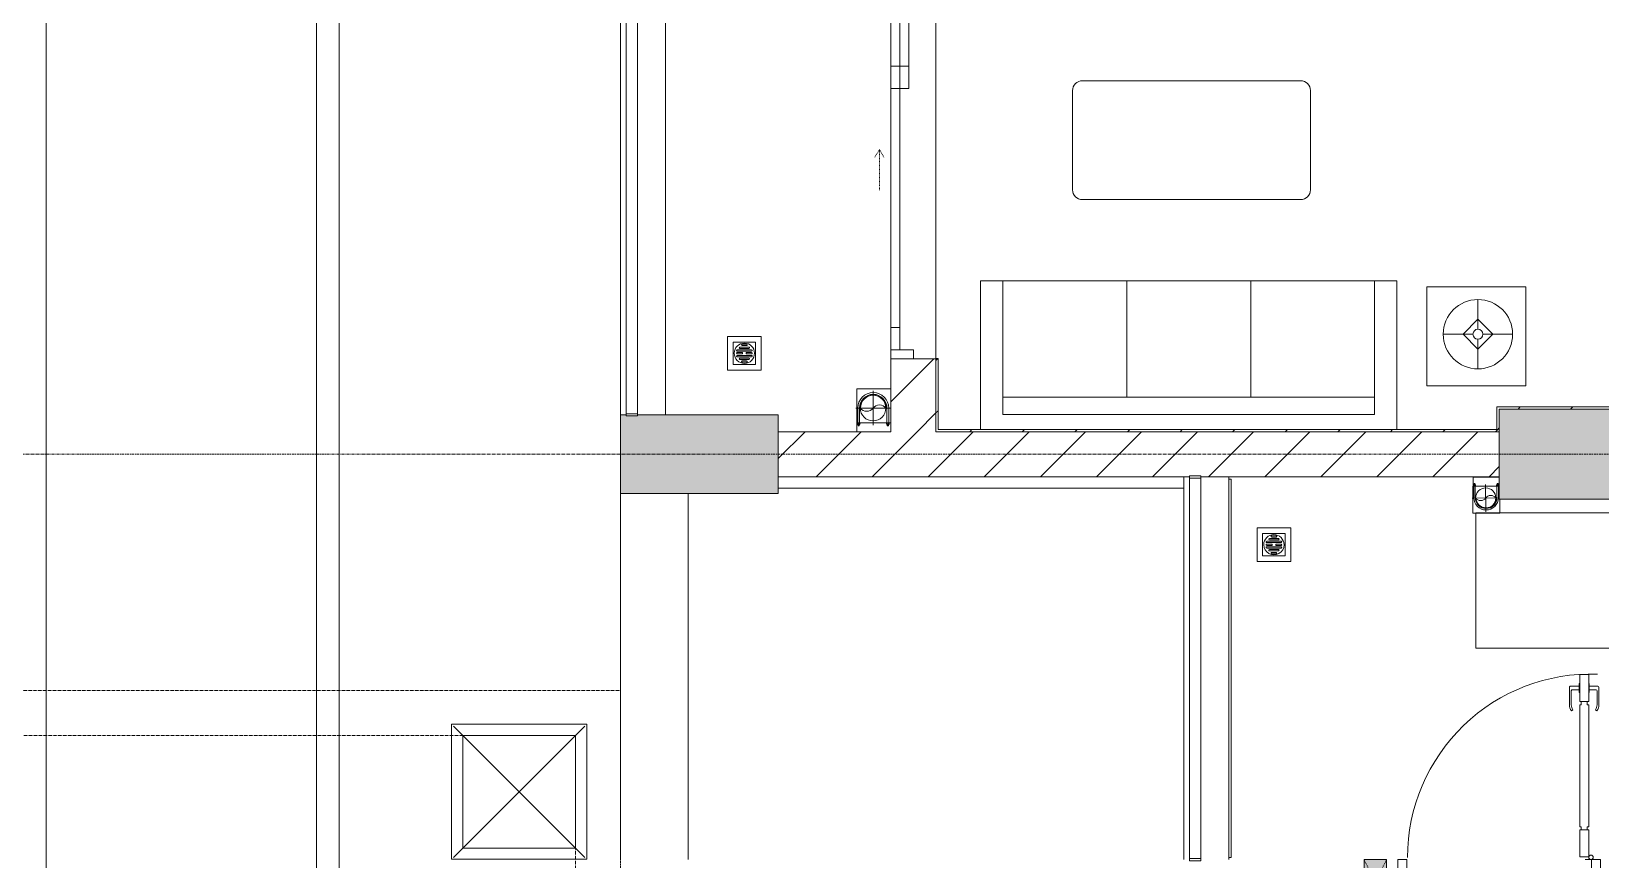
# Model space of a CAD drawing. Header units: millimetres. Extents: x -24439 to 198341, y -52871 to 149926.
# Drawn here: x 31038 to 38003, y 51737 to 55414 of the extents above; entities that cross this region are included whole.
import ezdxf

# ---------------------------------------------------------------- set-up
doc = ezdxf.new("R2010")
doc.units = ezdxf.units.MM
for name, pattern in [('Dash', [6, 3, -3]), ('Grid Line', [22.225, 12.7, -3.175, 3.175, -3.175]), ('IMPORT-CENTER _3_', [10.16, 6.35, -1.27, 1.27, -1.27]), ('IMPORT-NCV_MAT BANG DAM SAN TANG 1$0$BEAM HIDEN_DBIM', [1.5875, 1.058333, -0.529167])]:
    doc.linetypes.add(name, pattern=pattern)
for name, color, linetype, lineweight in [('0-1', 7, 'Continuous', 5), ('A-DETL-GENF-1', 9, 'Continuous', 9), ('A-DOOR', 31, 'Continuous', 9), ('A-DOOR-1', 9, 'Continuous', 9), ('A-DOOR-FRAM', 31, 'Continuous', 9), ('A-DOOR-HDLN', 31, 'Dash', 9), ('A-FLOR', 192, 'Continuous', 9), ('A-FLOR-1', 9, 'Continuous', 9), ('A-FLOR-HRAL', 11, 'Continuous', 9), ('A-FLOR-HRAL-1', 9, 'Continuous', 9), ('A-WALL', 113, 'Continuous', 9), ('A-WALL-2', 9, 'Continuous', 9), ('A-WALL-3', 113, 'Continuous', 18), ('A-WALL-PATT-2', 9, 'Continuous', 9), ('A-WALL-PATT-3', 111, 'Continuous', 9), ('C-PRKG', 70, 'Continuous', 9), ('G-IMPT', 8, 'Continuous', 9), ('G-IMPT-1', 9, 'Continuous', 9), ('G-IMPT-2', 8, 'IMPORT-CENTER _3_', 9), ('G-IMPT-3', 8, 'IMPORT-NCV_MAT BANG DAM SAN TANG 1$0$BEAM HIDEN_DBIM', 9), ('I-FURN', 30, 'Continuous', 9), ('I-FURN-1', 9, 'Continuous', 9), ('I-WALL-1', 253, 'Continuous', 18), ('I-WALL-2', 9, 'Continuous', 9), ('M-EQPM', 50, 'Continuous', 9), ('S-BEAM-1', 9, 'Continuous', 9), ('S-COLS-1', 254, 'Continuous', 5), ('S-COLS-2', 253, 'Continuous', 18), ('S-COLS-3', 9, 'Continuous', 9), ('S-COLS-HDLN-1', 9, 'Dash', 9), ('S-GRID-1', 1, 'Grid Line', 9)]:
    doc.layers.add(name, color=color, linetype=linetype, lineweight=lineweight)
pattern_1 = [(45, (0, 0), (-116.6726, 116.6726), [])]
pattern_2 = [(45, (0, 0), (-124.4508, 124.4508), [])]

# ---------------------------------------------------------------- blocks, each defined once
blk = doc.blocks.new('NCV_TKTC_KET CAU_rvt-1-TKCS_MB ĐỊNH VỊ CAO ĐỘ THIẾT KẾ')
at = {"layer": 'S-COLS-1'}
for points in [[(33727.6, 53361.9), (34352.6, 53361.9), (34352.6, 53711.9), (33727.6, 53711.9), (33727.6, 53706.9), (33677.6, 53706.9), (33677.6, 53711.9), (33652.6, 53711.9), (33652.6, 53361.9), (33677.6, 53361.9)], [(38852.6, 53336.9), (38852.6, 53736.9), (37552.6, 53736.9), (37552.6, 53336.9), (38037.4, 53336.9)]]:
    blk.add_hatch(color=256, dxfattribs=at).paths.add_polyline_path(points)
at = {"layer": 'A-FLOR-1'}
blk.add_line((33652.6, 53361.9), (33652.6, 51736.9), dxfattribs=at)
at = {"layer": 'S-BEAM-1'}
for p, q in [((34352.6, 53436.9), (34352.6, 53386.9)), ((33652.6, 53361.9), (33652.6, 51736.9)), ((33952.6, 51736.9), (33952.6, 53361.9)), ((34352.6, 53386.9), (36152.6, 53386.9))]:
    blk.add_line(p, q, dxfattribs=at)
at = {"layer": 'S-COLS-2'}
for p, q in [((33652.6, 53711.9), (33652.6, 53361.9)), ((33677.6, 53711.9), (33652.6, 53711.9)), ((34352.6, 53711.9), (33727.6, 53711.9)), ((34352.6, 53361.9), (34352.6, 53711.9)), ((37552.6, 53736.9), (37552.6, 53336.9)), ((38852.6, 53736.9), (37552.6, 53736.9)), ((33652.6, 53361.9), (34352.6, 53361.9)), ((37552.6, 53336.9), (38852.6, 53336.9))]:
    blk.add_line(p, q, dxfattribs=at)
blk = doc.blocks.new('MAY GIAT - MAY GIAT_dwg-V4-TKCS_MB ĐỊNH VỊ CAO ĐỘ THIẾT KẾ')
at = {"layer": 'G-IMPT-1', "flags": 128}
blk.add_lwpolyline([(5, 596.6), (5, 2.3), (605, 2.3), (605, 596.6)], close=True, dxfattribs=at)
blk = doc.blocks.new('MAY GIAT - MAY GIAT-V41-TKCS_MB ĐỊNH VỊ CAO ĐỘ THIẾT KẾ')
at = {"layer": 'I-FURN-1'}
for p, q in [((5, 596.6), (5, 2.3)), ((605, 596.6), (5, 596.6)), ((605, 2.3), (605, 596.6)), ((5, 2.3), (605, 2.3))]:
    blk.add_line(p, q, dxfattribs=at)
blk.add_blockref('MAY GIAT - MAY GIAT_dwg-V4-TKCS_MB ĐỊNH VỊ CAO ĐỘ THIẾT KẾ', (0, 0))
blk = doc.blocks.new('Railing - 50 x 10mm-457210-TKCS_MB ĐỊNH VỊ CAO ĐỘ THIẾT KẾ')
at = {"layer": 'A-FLOR-HRAL-1'}
for p, q in [((25, 5), (-25, 5)), ((-25, 5), (-25, -5)), ((25, -5), (25, 5)), ((-25, -5), (25, -5))]:
    blk.add_line(p, q, dxfattribs=at)
blk = doc.blocks.new('Railing - Railing-851098-TKCS_MB ĐỊNH VỊ CAO ĐỘ THIẾT KẾ')
at = {"layer": 'A-FLOR-HRAL-1'}
for p, q in [((13269.1, 44169.6), (13269.1, 42480.8)), ((13319.1, 42480.8), (13319.1, 44169.6))]:
    blk.add_line(p, q, dxfattribs=at)
for p in [(13294.1, 44174.6), (13294.1, 42475.8)]:
    blk.add_blockref('Railing - 50 x 10mm-457210-TKCS_MB ĐỊNH VỊ CAO ĐỘ THIẾT KẾ', p)
blk = doc.blocks.new('DOOR_CW_01 CANH MO-PANEL KINH - DIG_01-900x2200-CỬA NHÔM KÍNH-400860-TKCS_MB ĐỊNH VỊ CAO ĐỘ THIẾT KẾ')
at = {"layer": 'A-DETL-GENF-1'}
for p, q in [((-397, -182), (-397, -62)), ((-397, -62), (-357, -62)), ((-357, -62), (-357, -182)), ((-357, -182), (-397, -182)), ((-397, -196), (-391, -196)), ((-397, -738), (-397, -196)), ((-391, -196), (-391, -182)), ((-391, -182), (-363, -182)), ((-363, -182), (-363, -196)), ((-357, -196), (-363, -196)), ((-357, -196), (-357, -738)), ((-442, -737), (-442, -816.5)), ((-434, -799.5), (-434, -737)), ((-433.9, -711.2), (-427.3, -715.8)), ((-397, -738), (-391, -738)), ((-357, -752), (-397, -752)), ((-397, -752), (-397, -872)), ((-391, -752), (-391, -738)), ((-363, -752), (-391, -752)), ((-357, -738), (-363, -738)), ((-363, -738), (-363, -752)), ((-357, -872), (-357, -752)), ((-320.1, -711.2), (-326.7, -715.8)), ((-320, -799.5), (-320, -737)), ((-312, -737), (-312, -816.5)), ((-399, -820.5), (-438, -820.5)), ((-399, -803.5), (-430, -803.5)), ((-399, -792.2), (-399, -831.8)), ((-397, -792.2), (-399, -792.2)), ((-399, -831.8), (-397, -831.8)), ((-397, -792.2), (-397, -831.8)), ((-357, -792.2), (-357, -831.8)), ((-357, -792.2), (-355, -792.2)), ((-355, -831.8), (-357, -831.8)), ((-355, -792.2), (-355, -831.8)), ((-355, -803.5), (-324, -803.5)), ((-355, -820.5), (-316, -820.5)), ((-397, -872), (-357, -872))]:
    blk.add_line(p, q, dxfattribs=at)
blk.add_circle((-407, -60), 10, dxfattribs=at)
for centre, radius, start, end in [((-407, -60), 814, 268, 0), ((-397, -737), 45, 145, 180), ((-397, -737), 37, 145, 180), ((-357, -737), 37, 0, 35), ((-357, -737), 45, 360, 35), ((-438, -816.5), 4, 180, 270), ((-430, -799.5), 4, 180, 270), ((-324, -799.5), 4, 270, 0), ((-316, -816.5), 4, 270, 0)]:
    blk.add_arc(centre, radius, start, end, dxfattribs=at)
at = {"layer": 'A-DOOR-1'}
for p, q in [((-450, -50), (-450, 50)), ((-450, 50), (-400, 50)), ((-400, 50), (-400, 0)), ((400, 0), (400, 50)), ((400, 50), (450, 50)), ((450, 50), (450, -50)), ((-410, -50), (-450, -50)), ((-410, 0), (-410, -50)), ((-400, 0), (-410, 0)), ((-407, -50), (-382, -50)), ((410, 0), (400, 0)), ((410, -50), (410, 0)), ((450, -50), (410, -50))]:
    blk.add_line(p, q, dxfattribs=at)
blk = doc.blocks.new('G1_SOF - BO TRU - 100x200-V61-TKCS_MB ĐỊNH VỊ CAO ĐỘ THIẾT KẾ')
at = {"layer": 'S-COLS-3'}
blk.add_hatch(color=256, dxfattribs=at).paths.add_polyline_path([(50, -100), (50, 100), (-50, 100), (-50, -100)])
at = {"layer": 'S-COLS-2'}
for p, q in [((50, 100), (-50, 100)), ((-50, 100), (-50, -100)), ((50, -100), (50, 100)), ((-50, -100), (50, -100))]:
    blk.add_line(p, q, dxfattribs=at)
at = {"layer": 'S-COLS-HDLN-1'}
for p, q in [((50, 100), (-50, -100)), ((-50, 100), (50, -100))]:
    blk.add_line(p, q, dxfattribs=at)
blk = doc.blocks.new('LOBBY_SOFA_1 - LOBBY_SOFA_1-850634-TKCS_MB ĐỊNH VỊ CAO ĐỘ THIẾT KẾ')
at = {"layer": 'I-FURN'}
for p, q in [((-2556, 0), (-2556, -660)), ((-708, -660), (-708, 0)), ((-2457, -66), (-2457, -660)), ((-807, -66), (-2457, -66)), ((-807, -660), (-807, -66)), ((-3128.2, -193.5), (-2688.2, -193.5)), ((-3128.2, -633.5), (-3128.2, -193.5)), ((-2688.2, -193.5), (-2688.2, -633.5)), ((-807, -143), (-2457, -143)), ((-1907, -143), (-1907, -660)), ((-1357, -143), (-1357, -660)), ((-2915.4, -269), (-2915.4, -401)), ((-2915.4, -357), (-2981.4, -423)), ((-2849.4, -423), (-2915.4, -357)), ((-2937.4, -423), (-3069.4, -423)), ((-2981.4, -423), (-2915.4, -489)), ((-2915.4, -489), (-2849.4, -423)), ((-2915.4, -445), (-2915.4, -577)), ((-2893.4, -423), (-2761.4, -423)), ((-2688.2, -633.5), (-3128.2, -633.5)), ((-2556, -660), (-708, -660)), ((-1160.3, -1020.5), (-2128.3, -1020.5)), ((-2172.3, -1064.5), (-2172.3, -1504.5)), ((-1116.3, -1504.5), (-1116.3, -1064.5)), ((-2128.3, -1548.5), (-1160.3, -1548.5))]:
    blk.add_line(p, q, dxfattribs=at)
for radius in [154, 22]:
    blk.add_circle((-2915.4, -423), radius, dxfattribs=at)
for centre, start, end in [((-2128.3, -1064.5), 90, 180), ((-1160.3, -1064.5), 0, 90), ((-2128.3, -1504.5), 180, 270), ((-1160.3, -1504.5), 270, 0)]:
    blk.add_arc(centre, 44, start, end, dxfattribs=at)
at = {"layer": 'I-FURN-1'}
for p, q in [((-2556, 0), (-2556, -660)), ((-708, -660), (-708, 0)), ((-2688.2, -193.5), (-3128.2, -193.5)), ((-3128.2, -193.5), (-3128.2, -633.5)), ((-2688.2, -633.5), (-2688.2, -193.5)), ((-3128.2, -633.5), (-2688.2, -633.5)), ((-2556, -660), (-708, -660)), ((-1160.3, -1020.5), (-2128.3, -1020.5)), ((-2172.3, -1064.5), (-2172.3, -1504.5)), ((-1116.3, -1504.5), (-1116.3, -1064.5)), ((-2128.3, -1548.5), (-1160.3, -1548.5))]:
    blk.add_line(p, q, dxfattribs=at)
for centre, start, end in [((-2128.3, -1064.5), 90, 180), ((-1160.3, -1064.5), 0, 90), ((-2128.3, -1504.5), 180, 270), ((-1160.3, -1504.5), 270, 0)]:
    blk.add_arc(centre, 44, start, end, dxfattribs=at)
blk = doc.blocks.new('NCV_TKTC_TANG 1_rvt-1-TKCS_MB ĐỊNH VỊ CAO ĐỘ THIẾT KẾ')
at = {"layer": 'A-WALL-PATT-2'}
h = blk.add_hatch(dxfattribs=at)
h.set_pattern_fill('FP_3', color=256, style=0, pattern_type=2)
h.set_pattern_definition(pattern_1)
h.paths.add_polyline_path([(35062.6, 53646.9), (35062.6, 53962.4), (35052.6, 53962.4), (35052.6, 53646.9)])
h.paths.add_polyline_path([(35062.6, 56462.4), (35062.6, 56626.9), (35052.6, 56626.9), (35052.6, 56462.4)])
h = blk.add_hatch(dxfattribs=at)
h.set_pattern_fill('FP_3', color=256, style=0, pattern_type=2)
h.set_pattern_definition(pattern_1)
h.paths.add_polyline_path([(37542.6, 53646.9), (37552.6, 53646.9), (37552.6, 53746.9), (37542.6, 53746.9), (37542.6, 53678.3)])
h = blk.add_hatch(dxfattribs=at)
h.set_pattern_fill('FP_3', color=256, style=0, pattern_type=2)
h.set_pattern_definition(pattern_1)
h.paths.add_polyline_path([(38862.6, 53736.9), (38862.6, 53746.9), (37552.6, 53746.9), (37552.6, 53736.9), (38852.6, 53736.9)])
h = blk.add_hatch(dxfattribs=at)
h.set_pattern_fill('FP_3', color=256, style=0, pattern_type=2)
h.set_pattern_definition(pattern_1)
h.paths.add_polyline_path([(37552.6, 53636.9), (37552.6, 53646.9), (35052.6, 53646.9), (35052.6, 53636.9), (36826.9, 53636.9)])
at = {"layer": 'A-FLOR-1'}
for p, q in [((34852.6, 56420.3), (34852.6, 55260.3)), ((35052.6, 56460.3), (35052.6, 53962.4)), ((35052.6, 53962.4), (35052.6, 56460.3))]:
    blk.add_line(p, q, dxfattribs=at)
at = {"layer": 'A-WALL-2'}
for p, q in [((36152.6, 51736.9), (36152.6, 53436.9)), ((36352.6, 53436.9), (36352.6, 51736.9))]:
    blk.add_line(p, q, dxfattribs=at)
at = {"layer": 'I-WALL-1'}
for p, q in [((35052.6, 53962.4), (35052.6, 53646.9)), ((35062.6, 53962.4), (35052.6, 53962.4)), ((35062.6, 53646.9), (35062.6, 53962.4)), ((37552.6, 53746.9), (37542.6, 53746.9)), ((37542.6, 53746.9), (37542.6, 53646.9)), ((38862.6, 53746.9), (37552.6, 53746.9)), ((37552.6, 53646.9), (37552.6, 53736.9)), ((37552.6, 53736.9), (38852.6, 53736.9)), ((35052.6, 53646.9), (35052.6, 53636.9)), ((35052.6, 53636.9), (37552.6, 53636.9)), ((37542.6, 53646.9), (35062.6, 53646.9)), ((37552.6, 53636.9), (37552.6, 53646.9))]:
    blk.add_line(p, q, dxfattribs=at)
at = {"layer": 'I-WALL-2'}
for p, q in [((36362.6, 53426.9), (36352.6, 53426.9)), ((36362.6, 53426.9), (36362.6, 51746.9)), ((36352.6, 51746.9), (36362.6, 51746.9))]:
    blk.add_line(p, q, dxfattribs=at)
at = {"layer": 'A-DOOR-1', "rotation": 180}
blk.add_blockref('DOOR_CW_01 CANH MO-PANEL KINH - DIG_01-900x2200-CỬA NHÔM KÍNH-400860-TKCS_MB ĐỊNH VỊ CAO ĐỘ THIẾT KẾ', (37552.6, 51686.9), dxfattribs=at)
at = {"layer": 'A-FLOR-HRAL-1'}
blk.add_blockref('Railing - Railing-851098-TKCS_MB ĐỊNH VỊ CAO ĐỘ THIẾT KẾ', (22908.5, 9260.7), dxfattribs=at)
at = {"layer": 'I-FURN-1'}
for name, p, rotation in [('LOBBY_SOFA_1 - LOBBY_SOFA_1-850634-TKCS_MB ĐỊNH VỊ CAO ĐỘ THIẾT KẾ', (34542.6, 53646.9), 180), ('MAY GIAT - MAY GIAT-V41-TKCS_MB ĐỊNH VỊ CAO ĐỘ THIẾT KẾ', (38044.8, 52671.5), 89.99999999999915)]:
    blk.add_blockref(name, p, dxfattribs=dict(at, rotation=rotation))
at = {"layer": 'S-COLS-3'}
blk.add_blockref('G1_SOF - BO TRU - 100x200-V61-TKCS_MB ĐỊNH VỊ CAO ĐỘ THIẾT KẾ', (37002.6, 51636.9), dxfattribs=at)
blk = doc.blocks.new('BAI XE PCCC - BAI XE PCCC-V162-TKCS_MB ĐỊNH VỊ CAO ĐỘ THIẾT KẾ')
at = {"layer": 'C-PRKG'}
blk.add_line((15000, 6000), (0, 6000), dxfattribs=at)
blk = doc.blocks.new('Railing - 50 x 10mm-1251311-TKCS_MB ĐỊNH VỊ CAO ĐỘ THIẾT KẾ')
at = {"layer": 'A-FLOR-HRAL'}
for p, q in [((25, 5), (-25, 5)), ((-25, 5), (-25, -5)), ((25, -5), (25, 5)), ((-25, -5), (25, -5))]:
    blk.add_line(p, q, dxfattribs=at)
blk = doc.blocks.new('Railing - Railing-1598276-TKCS_MB ĐỊNH VỊ CAO ĐỘ THIẾT KẾ')
at = {"layer": 'A-FLOR-HRAL'}
for p, q in [((33677.6, 56635.3), (33677.6, 53716.9)), ((33727.6, 53716.9), (33727.6, 56635.3))]:
    blk.add_line(p, q, dxfattribs=at)
for p in [(33702.6, 56641.5), (33702.6, 53711.9)]:
    blk.add_blockref('Railing - 50 x 10mm-1251311-TKCS_MB ĐỊNH VỊ CAO ĐỘ THIẾT KẾ', p)
blk = doc.blocks.new('TKTC_XREF_251221_MB TANG 1 - TKTC_XREF_260130_MB TANG 1_dwg_THU NUOC - THU NUOC-444531-TKCS_MB TẦNG 1-4202120-TKCS_MB ĐỊNH VỊ CAO ĐỘ THIẾT KẾ')
at = {"layer": 'M-EQPM'}
for p, q in [((-23.3, 10.8), (40.9, 10.8)), ((40.9, 4.8), (-23.3, 4.8)), ((-11, 23.3), (28.5, 23.3)), ((28.5, 17.3), (-11, 17.3)), ((-1.1, 35.6), (18.5, 35.6)), ((18.5, 29.6), (-1.1, 29.6)), ((-23.3, -13.6), (40.9, -13.6)), ((40.9, -19.6), (-23.3, -19.6)), ((-11, -26.1), (28.5, -26.1)), ((28.5, -32.1), (-11, -32.1)), ((-1.1, -38.5), (18.5, -38.5)), ((18.5, -44.5), (-1.1, -44.5))]:
    blk.add_line(p, q, dxfattribs=at)
at = {"layer": 'M-EQPM', "flags": 128}
for points in [[(83.7, -79.4), (83.7, 70.6), (-66.3, 70.6), (-66.3, -79.4)], [(58.7, -54.4), (58.7, 45.6), (-41.3, 45.6), (-41.3, -54.4)]]:
    blk.add_lwpolyline(points, close=True, dxfattribs=at)
for points in [[(-23.3, -1.2), (0.7, -1.2), (0.7, -7.2), (-23.3, -7.2)], [(40.9, -7.2), (16.7, -7.2), (16.7, -1.2), (40.9, -1.2)]]:
    blk.add_lwpolyline(points, dxfattribs=at)
at = {"layer": 'M-EQPM'}
for centre, radius, start, end in [((8.7, -4.4), 45, 360, 180), ((8.7, -4.4), 45, 360, 180), ((-23.3, 7.8), 3, 90, 270), ((-11, 20.3), 3, 90, 270), ((-1.1, 32.6), 3, 90, 270), ((18.5, 32.6), 3, 270, 90), ((28.5, 20.3), 3, 270, 90), ((40.9, 7.8), 3, 270, 90), ((8.7, -4.4), 45, 180, 360), ((8.7, -4.4), 45, 180, 360), ((-23.3, -4.2), 3, 90, 270), ((-23.3, -16.6), 3, 90, 270), ((-11, -29.1), 3, 90, 270), ((-1.1, -41.5), 3, 90, 270), ((18.5, -41.5), 3, 270, 90), ((28.5, -29.1), 3, 270, 90), ((40.9, -4.2), 3, 270, 90), ((40.9, -16.6), 3, 270, 90)]:
    blk.add_arc(centre, radius, start, end, dxfattribs=at)
blk = doc.blocks.new('TKTC_XREF_251221_MB TANG 1 - TKTC_XREF_260130_MB TANG 1_dwg_THU NUOC - THU NUOC-444531-TKCS_MB TẦNG 1-4202124-TKCS_MB ĐỊNH VỊ CAO ĐỘ THIẾT KẾ')
at = {"layer": 'M-EQPM'}
for p, q in [((-23.3, 10.8), (40.9, 10.8)), ((40.9, 4.8), (-23.3, 4.8)), ((-11, 23.3), (28.5, 23.3)), ((28.5, 17.3), (-11, 17.3)), ((-1.1, 35.6), (18.5, 35.6)), ((18.5, 29.6), (-1.1, 29.6)), ((-23.3, -13.6), (40.9, -13.6)), ((40.9, -19.6), (-23.3, -19.6)), ((-11, -26.1), (28.5, -26.1)), ((28.5, -32.1), (-11, -32.1)), ((-1.1, -38.5), (18.5, -38.5)), ((18.5, -44.5), (-1.1, -44.5))]:
    blk.add_line(p, q, dxfattribs=at)
at = {"layer": 'M-EQPM', "flags": 128}
for points in [[(83.7, -79.4), (83.7, 70.6), (-66.3, 70.6), (-66.3, -79.4)], [(58.7, -54.4), (58.7, 45.6), (-41.3, 45.6), (-41.3, -54.4)]]:
    blk.add_lwpolyline(points, close=True, dxfattribs=at)
for points in [[(-23.3, -1.2), (0.7, -1.2), (0.7, -7.2), (-23.3, -7.2)], [(40.9, -7.2), (16.7, -7.2), (16.7, -1.2), (40.9, -1.2)]]:
    blk.add_lwpolyline(points, dxfattribs=at)
at = {"layer": 'M-EQPM'}
for centre, radius, start, end in [((8.7, -4.4), 45, 360, 180), ((8.7, -4.4), 45, 360, 180), ((-23.3, 7.8), 3, 90, 270), ((-11, 20.3), 3, 90, 270), ((-1.1, 32.6), 3, 90, 270), ((18.5, 32.6), 3, 270, 90), ((28.5, 20.3), 3, 270, 90), ((40.9, 7.8), 3, 270, 90), ((8.7, -4.4), 45, 180, 360), ((8.7, -4.4), 45, 180, 360), ((-23.3, -4.2), 3, 90, 270), ((-23.3, -16.6), 3, 90, 270), ((-11, -29.1), 3, 90, 270), ((-1.1, -41.5), 3, 90, 270), ((18.5, -41.5), 3, 270, 90), ((28.5, -29.1), 3, 270, 90), ((40.9, -4.2), 3, 270, 90), ((40.9, -16.6), 3, 270, 90)]:
    blk.add_arc(centre, radius, start, end, dxfattribs=at)
blk = doc.blocks.new('TKTC_XREF_251221_MB TANG 1 - TKTC_XREF_260130_MB TANG 1_dwg_CUM U_DN100-4202115-TKCS_MB ĐỊNH VỊ CAO ĐỘ THIẾT KẾ')
at = {"layer": 'G-IMPT'}
blk.add_hatch(color=256, dxfattribs=at).paths.add_polyline_path([(0, -61), (0, -57), (14.8, -55.1), (28.5, -49.4), (40.3, -40.3), (49.4, -28.5), (55.1, -14.8), (57, 0), (55.1, 14.8), (49.4, 28.5), (40.3, 40.3), (28.5, 49.4), (14.8, 55.1), (0, 57), (0, 61), (15.8, 58.9), (35.4, 49), (43.1, 43.1), (52.8, 30.5), (58.9, 15.8), (61, 0), (58.9, -15.8), (52.8, -30.5), (43.1, -43.1), (30.5, -52.8), (15.8, -58.9)])
for p, q in [((-79.1, 66.6), (-79.1, 63.4)), ((-76.6, 66.6), (-76.6, 63.4)), ((-74.6, 66.6), (-74.6, 63.4)), ((-72.7, 69.3), (-72.7, 60.7)), ((-66.9, 67.9), (-71.7, 67.9)), ((-66.9, 62.1), (-71.7, 62.1)), ((-65, 69), (0, 69)), ((-79.1, -63.4), (-79.1, -66.6)), ((-76.6, -63.4), (-76.6, -66.6)), ((-74.6, -63.4), (-74.6, -66.6)), ((-72.7, -60.7), (-72.7, -69.3)), ((-66.9, -62.1), (-71.7, -62.1)), ((-66.9, -67.9), (-71.7, -67.9)), ((-65, -69), (0, -69))]:
    blk.add_line(p, q, dxfattribs=at)
at = {"layer": 'G-IMPT', "flags": 128}
for points in [[(-72.7, 67.6), (-78.1, 67.6), (-78.1, 62.4), (-72.7, 62.4)], [(-71.7, 59.2), (-66.9, 59.2), (-66.9, 70.8), (-71.7, 70.8)], [(-66.9, 70.8), (-66.9, 72.7), (-65, 72.7), (-65, 57.3), (-66.9, 57.3), (-66.9, 59.2)], [(-65, 61), (0, 61), (0, 57)], [(-72.7, -62.4), (-78.1, -62.4), (-78.1, -67.6), (-72.7, -67.6)], [(-71.7, -70.8), (-66.9, -70.8), (-66.9, -59.2), (-71.7, -59.2)], [(-66.9, -59.2), (-66.9, -57.3), (-65, -57.3), (-65, -72.7), (-66.9, -72.7), (-66.9, -70.8)], [(-65, -61), (0, -61), (0, -57)]]:
    blk.add_lwpolyline(points, dxfattribs=at)
at = {"layer": 'G-IMPT'}
for centre, radius, start, end in [((-78.1, 66.6), 0.96, 90, 180), ((-78.1, 63.4), 0.96, 180, 270), ((-71.1, 69.3), 1.56, 112.61986, 247.38014), ((-67.9, 65), 4.8, 143.1301, 216.8699), ((-71.1, 60.7), 1.56, 112.61986, 247.38014), ((0, 0), 69, 270, 90), ((0, 0), 61, 270, 90), ((0, 0), 57, 270, 90), ((-78.1, -63.4), 0.96, 90, 180), ((-78.1, -66.6), 0.96, 180, 270), ((-71.1, -60.7), 1.56, 112.61986, 247.38014), ((-67.9, -65), 4.8, 143.1301, 216.8699), ((-71.1, -69.3), 1.56, 112.61986, 247.38014)]:
    blk.add_arc(centre, radius, start, end, dxfattribs=at)
blk = doc.blocks.new('TKTC_XREF_251221_MB TANG 1 - TKTC_XREF_260130_MB TANG 1_dwg_$cc-V213-TKCS_MB ĐỊNH VỊ CAO ĐỘ THIẾT KẾ')
at = {"layer": 'G-IMPT'}
blk.add_circle((0, 0), 0.5, dxfattribs=at)
for centre, radius, start, end in [((0, 0), 0.5, 90, 270), ((0.188, 0.25), 0.313, 126.8699, 233.1301), ((-0.188, -0.25), 0.313, 306.8699, 53.1301)]:
    blk.add_arc(centre, radius, start, end, dxfattribs=at)
at = {"layer": 'G-IMPT-2'}
for p, q in [((-0.673, 0), (0.673, 0)), ((0, -0.666), (0, 0.673))]:
    blk.add_line(p, q, dxfattribs=at)
blk = doc.blocks.new('TKTC_XREF_251221_MB TANG 1 - TKTC_XREF_260130_MB TANG 1_dwg_CUM U_DN100-4202112-TKCS_MB ĐỊNH VỊ CAO ĐỘ THIẾT KẾ')
at = {"layer": 'G-IMPT'}
blk.add_hatch(color=256, dxfattribs=at).paths.add_polyline_path([(0, 61), (0, 57), (14.8, 55.1), (28.5, 49.4), (40.3, 40.3), (49.4, 28.5), (55.1, 14.8), (57, 0), (55.1, -14.8), (49.4, -28.5), (40.3, -40.3), (28.5, -49.4), (14.8, -55.1), (0, -57), (0, -61), (15.8, -58.9), (30.5, -52.8), (43.1, -43.1), (52.8, -30.5), (58.9, -15.8), (61, 0), (58.9, 15.8), (52.8, 30.5), (43.1, 43.1), (30.5, 52.8), (15.8, 58.9)])
for p, q in [((-79.1, 66.6), (-79.1, 63.4)), ((-76.6, 66.6), (-76.6, 63.4)), ((-74.6, 66.6), (-74.6, 63.4)), ((-72.7, 69.3), (-72.7, 60.7)), ((-66.9, 67.9), (-71.7, 67.9)), ((-66.9, 62.1), (-71.7, 62.1)), ((-65, 69), (0, 69)), ((-79.1, -63.4), (-79.1, -66.6)), ((-76.6, -63.4), (-76.6, -66.6)), ((-74.6, -63.4), (-74.6, -66.6)), ((-72.7, -60.7), (-72.7, -69.3)), ((-66.9, -62.1), (-71.7, -62.1)), ((-66.9, -67.9), (-71.7, -67.9)), ((-65, -69), (0, -69))]:
    blk.add_line(p, q, dxfattribs=at)
at = {"layer": 'G-IMPT', "flags": 128}
for points in [[(-71.7, 59.2), (-66.9, 59.2), (-66.9, 70.8), (-71.7, 70.8)], [(-66.9, 70.8), (-66.9, 72.7), (-65, 72.7), (-65, 57.3), (-66.9, 57.3), (-66.9, 59.2)], [(-72.7, 67.6), (-78.1, 67.6), (-78.1, 62.4), (-72.7, 62.4)], [(-65, 61), (0, 61), (0, 57)], [(-72.7, -62.4), (-78.1, -62.4), (-78.1, -67.6), (-72.7, -67.6)], [(-71.7, -70.8), (-66.9, -70.8), (-66.9, -59.2), (-71.7, -59.2)], [(-66.9, -59.2), (-66.9, -57.3), (-65, -57.3), (-65, -72.7), (-66.9, -72.7), (-66.9, -70.8)], [(-65, -61), (0, -61), (0, -57)]]:
    blk.add_lwpolyline(points, dxfattribs=at)
at = {"layer": 'G-IMPT'}
for centre, radius, start, end in [((-71.1, 69.3), 1.56, 112.61986, 247.38014), ((-78.1, 66.6), 0.96, 90, 180), ((-78.1, 63.4), 0.96, 180, 270), ((-67.9, 65), 4.8, 143.1301, 216.8699), ((-71.1, 60.7), 1.56, 112.61986, 247.38014), ((0, 0), 69, 270, 90), ((0, 0), 61, 270, 90), ((0, 0), 57, 270, 90), ((-78.1, -63.4), 0.96, 90, 180), ((-78.1, -66.6), 0.96, 180, 270), ((-71.1, -60.7), 1.56, 112.61986, 247.38014), ((-67.9, -65), 4.8, 143.1301, 216.8699), ((-71.1, -69.3), 1.56, 112.61986, 247.38014)]:
    blk.add_arc(centre, radius, start, end, dxfattribs=at)
blk = doc.blocks.new('TKTC_XREF_251221_MB TANG 1 - TKTC_XREF_260130_MB TANG 1_dwg_$cc-4202125-TKCS_MB ĐỊNH VỊ CAO ĐỘ THIẾT KẾ')
at = {"layer": 'G-IMPT'}
blk.add_circle((0, 0), 0.5, dxfattribs=at)
for centre, radius, start, end in [((0, 0), 0.5, 90, 270), ((0.188, 0.25), 0.313, 126.8699, 233.1301), ((-0.188, -0.25), 0.313, 306.8699, 53.1301)]:
    blk.add_arc(centre, radius, start, end, dxfattribs=at)
at = {"layer": 'G-IMPT-2'}
for p, q in [((0, -0.673), (0, 0.673)), ((-0.673, 0), (0.673, 0))]:
    blk.add_line(p, q, dxfattribs=at)
blk = doc.blocks.new('TKTC_XREF_251221_MB TANG 1 - TKTC_XREF_260130_MB TANG 1_dwg-4202109-TKCS_MB ĐỊNH VỊ CAO ĐỘ THIẾT KẾ')
at = {"layer": 'G-IMPT'}
for p, q in [((-169499.1, -347984.7), (-169499.1, -349609.7)), ((-165714.9, -347951.3), (-165599.1, -347951.3))]:
    blk.add_line(p, q, dxfattribs=at)
at = {"layer": 'G-IMPT', "flags": 128}
blk.add_lwpolyline([(-168449.6, -347669.6), (-168449.6, -347519.9), (-168299.3, -347519.9), (-168299.3, -347669.6)], close=True, dxfattribs=at)
for points in [[(-168299.2, -347709.7), (-168299.4, -347669.7), (-168449.9, -347669.7), (-168449.6, -347709.7)], [(-165599.1, -347911.3), (-165714.9, -347911.3), (-165714.9, -347951.3)], [(-165599.1, -347951.3), (-165716.7, -347951.3), (-165716.7, -348071.3)], [(-165716.7, -348071.3), (-165597.1, -348071.3), (-165597.1, -348009.7)]]:
    blk.add_lwpolyline(points, dxfattribs=at)
blk.add_blockref('TKTC_XREF_251221_MB TANG 1 - TKTC_XREF_260130_MB TANG 1_dwg_THU NUOC - THU NUOC-444531-TKCS_MB TẦNG 1-4202120-TKCS_MB ĐỊNH VỊ CAO ĐỘ THIẾT KẾ', (-168957.9, -347357))
for name, p, xscale, yscale, zscale, rotation in [('TKTC_XREF_251221_MB TANG 1 - TKTC_XREF_260130_MB TANG 1_dwg_$cc-4202125-TKCS_MB ĐỊNH VỊ CAO ĐỘ THIẾT KẾ', (-168378.1, -347604.7), 113.7150000000073, 113.7150000000073, 113.7150000000073, 269.9990086637467), ('TKTC_XREF_251221_MB TANG 1 - TKTC_XREF_260130_MB TANG 1_dwg_CUM U_DN100-4202112-TKCS_MB ĐỊNH VỊ CAO ĐỘ THIẾT KẾ', (-168377.2, -347604.7), 0.9975000000000007, 0.9975000000000007, 0.9975000000000007, 90.00099133829464), ('TKTC_XREF_251221_MB TANG 1 - TKTC_XREF_260130_MB TANG 1_dwg_$cc-V213-TKCS_MB ĐỊNH VỊ CAO ĐỘ THIẾT KẾ', (-165659.1, -348004.2), 90.00000000005122, 90.00000000005122, 90.00000000005122, 90.37402677993775)]:
    blk.add_blockref(name, p, dxfattribs=dict(xscale=xscale, yscale=yscale, zscale=zscale, rotation=rotation))
at = {"extrusion": (0, 0, -1), "xscale": 0.7894736842105242, "yscale": 0.7894736842105242, "zscale": -0.7894736842105242, "rotation": 269.9999999984438}
blk.add_blockref('TKTC_XREF_251221_MB TANG 1 - TKTC_XREF_260130_MB TANG 1_dwg_CUM U_DN100-4202115-TKCS_MB ĐỊNH VỊ CAO ĐỘ THIẾT KẾ', (165657.3, -348002.7), dxfattribs=at)
at = {"extrusion": (0, 0, -1), "zscale": -1, "rotation": 180}
blk.add_blockref('TKTC_XREF_251221_MB TANG 1 - TKTC_XREF_260130_MB TANG 1_dwg_THU NUOC - THU NUOC-444531-TKCS_MB TẦNG 1-4202124-TKCS_MB ĐỊNH VỊ CAO ĐỘ THIẾT KẾ', (166607.8, -348215.8), dxfattribs=at)
blk = doc.blocks.new('TKTC_XREF_251221_MB TANG 1 - TKTC_XREF_251221_MB TANG 1-2038492-TKCS_MB ĐỊNH VỊ CAO ĐỘ THIẾT KẾ')
blk.add_blockref('TKTC_XREF_251221_MB TANG 1 - TKTC_XREF_260130_MB TANG 1_dwg-4202109-TKCS_MB ĐỊNH VỊ CAO ĐỘ THIẾT KẾ', (169499.1, 384109.7))
blk = doc.blocks.new('TKCS_NAP THAM BE TU HOAI 1_260107 - TKCS_XREF_251221_NAP THAM BE TU HOAI 1_dwg-2527472-TKCS_MB ĐỊNH VỊ CAO ĐỘ THIẾT KẾ')
at = {"layer": 'G-IMPT'}
for p, q in [((-169657.4, 148869.5), (-170240.8, 148286.2)), ((-170240.8, 148869.5), (-169657.4, 148286.2)), ((-171257.4, 147069.6), (-171840.7, 146486.3)), ((-171840.7, 147069.6), (-171257.4, 146486.3)), ((-169657.4, 147068), (-170240.7, 146484.6)), ((-170240.7, 147068), (-169657.4, 146484.6)), ((-171257.4, 145669.6), (-171840.7, 145086.3)), ((-171840.7, 145669.6), (-171257.4, 145086.3))]:
    blk.add_line(p, q, dxfattribs=at)
at = {"layer": 'G-IMPT', "flags": 128}
for points in [[(-169649.1, 148277.8), (-170249.1, 148277.8), (-170249.1, 148877.8), (-169649.1, 148877.8)], [(-169699.1, 148327.8), (-170199.1, 148327.8), (-170199.1, 148827.8), (-169699.1, 148827.8)], [(-171249, 146477.9), (-171849, 146477.9), (-171849, 147077.9), (-171249, 147077.9)], [(-171299, 146527.9), (-171799, 146527.9), (-171799, 147027.9), (-171299, 147027.9)], [(-169649, 146476.3), (-170249, 146476.3), (-170249, 147076.3), (-169649, 147076.3)], [(-169699, 146526.3), (-170199, 146526.3), (-170199, 147026.3), (-169699, 147026.3)], [(-171249, 145077.9), (-171849, 145077.9), (-171849, 145677.9), (-171249, 145677.9)], [(-171299, 145127.9), (-171799, 145127.9), (-171799, 145627.9), (-171299, 145627.9)]]:
    blk.add_lwpolyline(points, close=True, dxfattribs=at)
at = {"layer": 'G-IMPT-3'}
for p, q in [((-173699, 147227.9), (-169699, 147227.9)), ((-173699, 147027.9), (-169699, 147027.9)), ((-171299, 147027.9), (-171299, 144427.9)), ((-171099, 147027.9), (-171099, 144427.9)), ((-173699, 145827.9), (-171299, 145827.9)), ((-173699, 145627.9), (-171299, 145627.9)), ((-173899, 144227.9), (-169499, 144227.9))]:
    blk.add_line(p, q, dxfattribs=at)
at = {"layer": 'G-IMPT-3', "flags": 128}
blk.add_lwpolyline([(-169499, 148276.3), (-169499, 149027.9), (-173899, 149027.9), (-173899, 144227.9)], dxfattribs=at)
blk.add_lwpolyline([(-173699, 144427.9), (-169699, 144427.9), (-169699, 148827.9), (-173699, 148827.9)], close=True, dxfattribs=at)
blk = doc.blocks.new('TKCS_NAP THAM BE TU HOAI 1_260107 - NẮP THĂM BỂ XLNT-2527474-TKCS_MB ĐỊNH VỊ CAO ĐỘ THIẾT KẾ')
blk.add_blockref('TKCS_NAP THAM BE TU HOAI 1_260107 - TKCS_XREF_251221_NAP THAM BE TU HOAI 1_dwg-2527472-TKCS_MB ĐỊNH VỊ CAO ĐỘ THIẾT KẾ', (173899, -144227.9))
blk = doc.blocks.new('DEG_02-DEG_03 - DEG_02-2500x2400mm-CỬA ĐI 02 CÁNH TRƯỢT-625766-TKCS_MB ĐỊNH VỊ CAO ĐỘ THIẾT KẾ')
at = {"layer": 'A-DOOR'}
for p, q in [((-1110, 100), (-1210, 100)), ((-1210, 100), (-1210, 60)), ((-1110, 60), (-1110, 100)), ((-1110, 100), (-50, 100)), ((50, 100), (-50, 100)), ((-50, 100), (-50, 60)), ((50, 60), (50, 100)), ((-1210, 60), (-1110, 60)), ((-50, 60), (-1110, 60)), ((50, 60), (-50, 60)), ((-50, 60), (-50, 20)), ((-50, 60), (50, 60)), ((-50, 20), (50, 20)), ((50, 20), (50, 60)), ((50, 60), (1110, 60)), ((1110, 20), (50, 20)), ((1210, 60), (1110, 60)), ((1110, 60), (1110, 20)), ((1110, 20), (1210, 20)), ((1210, 20), (1210, 60))]:
    blk.add_line(p, q, dxfattribs=at)
at = {"layer": 'A-DOOR-FRAM'}
for p, q in [((-1210, 100), (-1250, 100)), ((-1250, 100), (-1250, 0)), ((-1210, 0), (-1210, 100)), ((1250, 100), (1210, 100)), ((1210, 100), (1210, 0)), ((1250, 0), (1250, 100)), ((-1250, 0), (-1210, 0)), ((1210, 0), (1250, 0))]:
    blk.add_line(p, q, dxfattribs=at)
at = {"layer": 'A-DOOR-HDLN'}
for p, q in [((-500.4, 151.1), (-320.4, 151.1)), ((-320.4, 151.1), (-355, 171.1)), ((-320.4, 151.1), (-355, 131.1)), ((320.4, 151.1), (355, 171.1)), ((320.4, 151.1), (355, 131.1)), ((500.4, 151.1), (320.4, 151.1))]:
    blk.add_line(p, q, dxfattribs=at)

msp = doc.modelspace()

# ---------------------------------------------------------------- hatches: boundary and pattern name
at = {"layer": 'A-WALL-PATT-3'}
h = msp.add_hatch(dxfattribs=at)
h.set_pattern_fill('FP_1', color=256, style=0, pattern_type=2)
h.set_pattern_definition(pattern_2)
h.paths.add_polyline_path([(35052.6, 53636.9), (35052.6, 53960.3), (34852.6, 53960.3), (34852.6, 53636.9)])
h.paths.add_polyline_path([(34952.6, 56460.3), (35052.6, 56460.3), (35052.6, 56635.3), (34852.6, 56635.3), (34852.6, 56460.3)])
h = msp.add_hatch(dxfattribs=at)
h.set_pattern_fill('FP_1', color=256, style=0, pattern_type=2)
h.set_pattern_definition(pattern_2)
h.paths.add_polyline_path([(37552.6, 53436.9), (37552.6, 53636.9), (34352.6, 53636.9), (34352.6, 53436.9), (36177.6, 53436.9), (36177.6, 53440.3), (36227.6, 53440.3), (36227.6, 53436.9), (36826.9, 53436.9)])

# ---------------------------------------------------------------- linework, layer by layer
at = {"layer": 'A-FLOR'}
for p, q in [((31103.5, 62086.3), (31103.5, 40386.3)), ((31103.6, 62073.3), (31103.6, 40399.4))]:
    msp.add_line(p, q, dxfattribs=at)
at = {"layer": 'A-WALL'}
for p, q in [((32403.5, 61586.3), (32403.5, 40886.3)), ((32303.5, 40986.3), (32303.5, 61486.3)), ((33652.6, 53711.9), (33652.6, 56635.3)), ((33852.6, 56635.3), (33852.6, 53711.9)), ((34852.6, 55260.3), (34852.6, 56420.3)), ((35052.6, 56460.3), (35052.6, 53962.4))]:
    msp.add_line(p, q, dxfattribs=at)
at = {"layer": 'A-WALL-3'}
for p, q in [((34852.6, 53960.3), (34852.6, 53636.9)), ((35052.6, 53960.3), (34952.6, 53960.3)), ((35052.6, 53636.9), (35052.6, 53960.3)), ((34852.6, 53636.9), (34352.6, 53636.9)), ((34352.6, 53636.9), (34352.6, 53436.9)), ((37552.6, 53636.9), (35052.6, 53636.9)), ((37552.6, 53436.9), (37552.6, 53636.9)), ((34352.6, 53436.9), (36177.6, 53436.9)), ((36227.6, 53436.9), (37552.6, 53436.9))]:
    msp.add_line(p, q, dxfattribs=at)
at = {"layer": 'S-GRID-1'}
for p, q in [((33652.6, 20960.6), (33652.6, 80482.7)), ((131551.8, 53536.9), (29351.8, 53536.9))]:
    msp.add_line(p, q, dxfattribs=at)

# ---------------------------------------------------------------- block references
at = {"layer": '0-1'}
for name in ['NCV_TKTC_KET CAU_rvt-1-TKCS_MB ĐỊNH VỊ CAO ĐỘ THIẾT KẾ', 'NCV_TKTC_TANG 1_rvt-1-TKCS_MB ĐỊNH VỊ CAO ĐỘ THIẾT KẾ']:
    msp.add_blockref(name, (0, 0), dxfattribs=at)
at = {"layer": 'A-DOOR', "rotation": 89.9999999999999}
msp.add_blockref('DEG_02-DEG_03 - DEG_02-2500x2400mm-CỬA ĐI 02 CÁNH TRƯỢT-625766-TKCS_MB ĐỊNH VỊ CAO ĐỘ THIẾT KẾ', (34952.6, 55210.3), dxfattribs=at)
at = {"layer": 'A-FLOR-HRAL'}
msp.add_blockref('Railing - Railing-1598276-TKCS_MB ĐỊNH VỊ CAO ĐỘ THIẾT KẾ', (0, 0), dxfattribs=at)
at = {"layer": 'C-PRKG', "rotation": 270}
msp.add_blockref('BAI XE PCCC - BAI XE PCCC-V162-TKCS_MB ĐỊNH VỊ CAO ĐỘ THIẾT KẾ', (26303.5, 61486.3), dxfattribs=at)
at = {"layer": 'M-EQPM'}
for name, p in [('TKTC_XREF_251221_MB TANG 1 - TKTC_XREF_251221_MB TANG 1-2038492-TKCS_MB ĐỊNH VỊ CAO ĐỘ THIẾT KẾ', (33652.6, 17236.9)), ('TKCS_NAP THAM BE TU HOAI 1_260107 - NẮP THĂM BỂ XLNT-2527474-TKCS_MB ĐỊNH VỊ CAO ĐỘ THIẾT KẾ', (29252.6, 47688.6))]:
    msp.add_blockref(name, p, dxfattribs=at)

doc.saveas('drawing.dxf')
